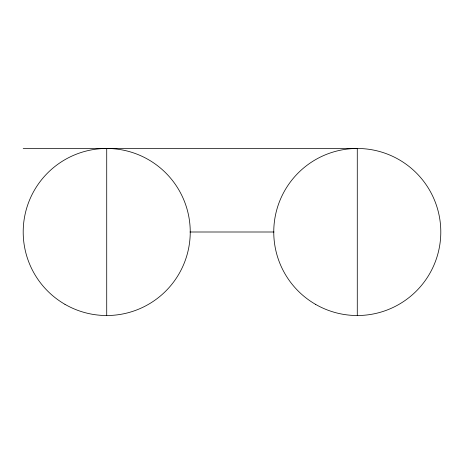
<?xml version="1.0" encoding="UTF-8"?>
<svg xmlns="http://www.w3.org/2000/svg" width="464" height="464" viewBox="0 0 464 464"><rect width="100%" height="100%" fill="white"/><g stroke="black" fill="none" stroke-linecap="round" stroke-linejoin="round"><path stroke-width="0.7" d="M23.2 148.48L357.28 148.48L357.28 315.52M189.996 232L274.004 232M106.72 148.48L106.72 315.52M315.52 304.332A83.52 83.52 0 0 0 440.8 232A83.52 83.52 0 0 0 315.52 159.668A83.52 83.52 0 0 0 315.52 304.332M64.96 304.332A83.52 83.52 0 0 0 190.24 232A83.52 83.52 0 0 0 64.96 159.668A83.52 83.52 0 0 0 64.96 304.332"/></g></svg>
